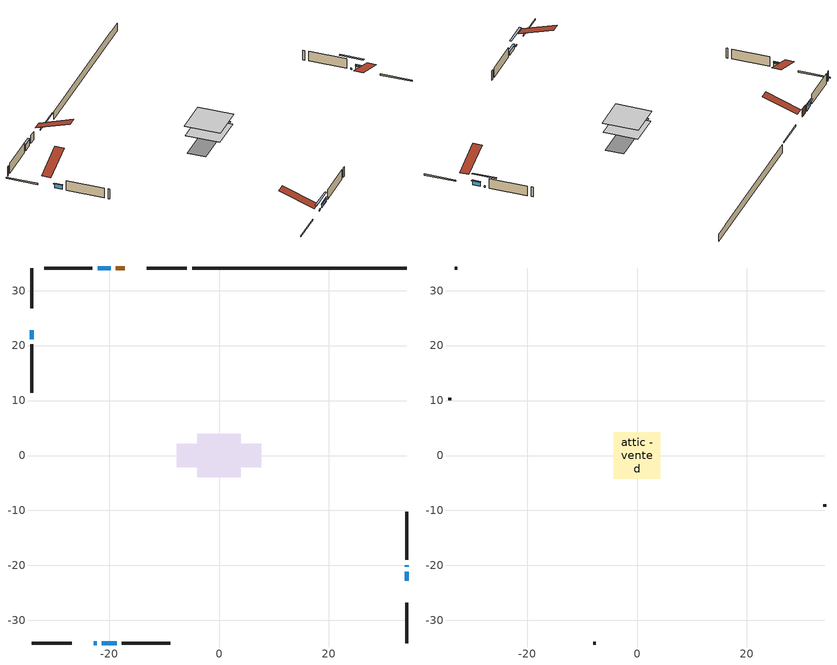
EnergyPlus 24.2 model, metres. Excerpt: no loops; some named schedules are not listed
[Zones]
conditioned space
 floor adiabatic (AdiabaticFloorConstruction): -3.99,-3.99 -3.99,3.99 3.99,3.99 3.99,-3.99 z0.78
 floor foundation (Slab1 construction): -7.65,-2.1 -7.65,2.1 7.65,2.1 7.65,-2.1 z-1.2
 wall outside (RimJoist1 construction): -5.82,34.12 -13.14,34.12 / -34.12,-34.12 -26.81,-34.12 / -34.12,34.12 -34.12,26.81 / 34.12,-34.12 34.12,-26.81 z0.78:1.08
 wall outside (AdiabaticWallConstruction 1): -17.15,34.12 -18.81,34.12 z0.78:2.81
 wall outside (AdiabaticWallConstruction): 34.12,-22.8 34.12,-21.15 / -34.12,22.8 -34.12,21.15 z0.78:1.81; 34.12,-20.22 34.12,-19.93 / -22.8,-34.12 -22.23,-34.12 z0.78:1.14; -19.74,34.12 -22.09,34.12 z0.78:2.24; -21.3,-34.12 -18.6,-34.12 z0.78:1.62
 wall outside (Wall1 construction): -23.02,34.12 -31.82,34.12 / -17.67,-34.12 -8.88,-34.12 / -34.12,20.22 -34.12,11.43 / 34.12,-19.01 34.12,-10.21 z0.78:3.22
 wall foundation (FoundationWall1 construction): -4.89,34.12,-1.2 -4.89,34.12,0.78 30.22,34.12,0.78 30.22,34.12,0.7 34.12,34.12,0.7 34.12,34.12,-1.2
 window (WindowConstruction): 34.12,-22.8 34.12,-21.15 z0.78:1.8
 window (WindowConstruction 4): 34.12,-20.22 34.12,-19.94 z0.78:1.13
 window (WindowConstruction 5): -22.8,-34.12 -22.23,-34.12 z0.78:1.13
 window (WindowConstruction 1): -19.74,34.12 -22.09,34.12 z0.78:2.24
 window (WindowConstruction 2): -21.3,-34.12 -18.6,-34.12 z0.78:1.62
 window (WindowConstruction 3): -34.12,22.8 -34.12,21.15 z0.78:1.8
 door (Door): -17.15,34.12 -18.81,34.12 z0.78:2.81
 ceiling adiabatic (AdiabaticFloorConstruction): 3.99,-3.99 3.99,3.99 -3.99,3.99 -3.99,-3.99 z0.78
attic - vented
 floor to conditioned space (Floor1 construction Reversed): -4.19,-4.19 -4.19,4.19 4.19,4.19 4.19,-4.19 z3.22
 wall outside (Wall2 construction): -32.75,34.12 -33.19,34.12 / -7.95,-34.12 -7.51,-34.12 / -34.12,10.5 -34.12,10.05 / 34.12,-9.29 34.12,-8.84 z0.78:3.22
 roof outside (Roof1 construction): -16.22,34.12,3.22 -16.22,25.95,5.94 -14.07,25.95,5.94 -14.07,34.12,3.22; -23.72,-34.12,3.22 -23.72,-25.95,5.94 -25.88,-25.95,5.94 -25.88,-34.12,3.22; -34.12,23.72,3.22 -25.95,23.72,5.94 -25.95,25.88,5.94 -34.12,25.88,3.22; 34.12,-23.72,3.22 25.95,-23.72,5.94 25.95,-25.88,5.94 34.12,-25.88,3.22
shading: 34.12,-20.95 34.12,-23 34.53,-23 34.53,-20.95 z2.01; 34.12,-17.3 34.12,-22.86 34.53,-22.86 34.53,-17.3 z3.77; -19.59,-34.12 -25.44,-34.12 -25.44,-34.53 -19.59,-34.53 z3.77; -22.3,34.12 -19.54,34.12 -19.54,34.53 -22.3,34.53 z2.44; -18.4,-34.12 -21.5,-34.12 -21.5,-34.53 -18.4,-34.53 z1.82; -34.12,20.95 -34.12,23 -34.53,23 -34.53,20.95 z2.01
[Building]
Building 1: Terrain=Suburbs
[Site:Location]
Winnipeg Intl AP_MB: Latitude {deg}=49.91; Longitude {deg}=-97.24; Time Zone {hr}=-6; Elevation {m}=239; Keep Site Location Information=Yes
[Site:GroundTemperature:Shallow]
-2.46526, -5.11642, -5.32873, -4.07063, 0.979979, 6.00706, 10.3653, 13.1261, 13.3606, 11.1152, 6.8681, 1.99523
[Site:WaterMainsTemperature]
Calculation Method=Schedule; Temperature Schedule=mains temperature schedule
[Material] Roughness=Rough; Thermal Absorptance=0.9
Name | Thickness {m} | Conductivity {W/m-K} | Density {kg/m3} | Specific Heat {J/kg-K} | Solar Absorptance | Visible Absorptance
asphalt or fiberglass shingles | 0.00635 | 0.162714 | 1121.4 | 1465.45 | 0.84 | 0.84
ceiling loosefill ins | 0.0846667 | 0.0480833 | 16.02 | 1046.75 | 0.7 | 0.7
ceiling stud and cavity | 0.1397 | 0.0930096 | 65.682 | 1177.47 | 0.7 | 0.7
concrete 4.0 in. | 0.1016 | 1.803125 | 2242.8 | 837.4 | 0.7 | 0.7
concrete 8.0 in. | 0.2032 | 1.803125 | 2242.8 | 837.4 | 0.7 | 0.7
door material | 0.04445 | 0.053851 | 512.64 | 1214.23 | 0.7 | 0.7
exterior vertical ins | 0.0445518 | 0.029427 | 32.04 | 1214.23 | 0.7 | 0.7
floor covering | 0.0127 | 0.0433444 | 54.468 | 1339.84 | 0.6 | 0.6
floor rigid ins; wall rigid ins | 0.512978 | 0.029427 | 32.04 | 1214.23 | 0.7 | 0.7
floor stud and cavity | 0.1397 | 1.75129 | 37.0049 | 1207.88 | 0.7 | 0.7
furniture material conditioned space 1 | 0.1524 | 0.115458 | 640.8 | 1214.23 | 0.6 | 0.6
gypsum board | 0.0127 | 0.160291 | 801 | 837.4 | 0.6 | 0.6
gypsum board 1 | 0.0127 | 0.160291 | 801 | 837.4 | 0.7 | 0.7
osb sheathing 0.5 in. | 0.0127 | 0.115458 | 512.64 | 1214.23 | 0.7 | 0.7
osb sheathing 0.75 in. | 0.01905 | 0.115458 | 512.64 | 1214.23 | 0.7 | 0.7
osb sheathing 2.0 in. | 0.0508 | 0.115458 | 512.64 | 1214.23 | 0.7 | 0.7
rim joist stud and cavity | 0.0508 | 0.028213 | 125.044 | 1163.47 | 0.6 | 0.6
wall stud and cavity | 0.1397 | 0.10707 | 139.0536 | 1170.24 | 0.7 | 0.7
wall stud and cavity 1 | 0.0889 | 6.1454 | 50.32683 | 1063.81 | 0.6 | 0.6
wall stud and cavity 2 | 0.0889 | 0.380278 | 52.3479 | 1209.89 | 0.7 | 0.7
wall stud and cavity 3 | 0.0889 | 0.391764 | 83.0341 | 1211.67 | 0.7 | 0.7
wood siding | 0.0254 | 0.102417 | 544.68 | 1172.36 | 0.4 | 0.4
wood siding 1 | 0.00254 | 0.102417 | 544.68 | 1172.36 | 0.4 | 0.4
wood siding 2; wood siding 3; wood siding 4 | 0.0254 | 0.102417 | 544.68 | 1172.36 | 0.7 | 0.7
[WindowMaterial:SimpleGlazingSystem]
Name | U-Factor {W/m2-K} | Solar Heat Gain Coefficient
WindowMaterial | 1.81696 | 0.54
WindowMaterial 1 | 1.68807 | 0.57
WindowMaterial 2 | 1.90667 | 0.51
WindowMaterial 3 | 5.77339 | 0.53
[Construction]
AdiabaticFloorConstruction: floor stud and cavity, floor rigid ins, osb sheathing 0.75 in., floor covering
AdiabaticWallConstruction: wood siding 3, wall rigid ins, wall stud and cavity 2, gypsum board
AdiabaticWallConstruction 1: wood siding 4, wall rigid ins, wall stud and cavity 2, gypsum board
Door: door material
Floor1 construction Reversed: gypsum board, ceiling stud and cavity, ceiling loosefill ins
FoundationWall1 construction: concrete 8.0 in., gypsum board 1
furniture construction conditioned space 1: furniture material conditioned space 1
PartitionWallConstruction: gypsum board, wall stud and cavity 3, gypsum board
RimJoist1 construction: wood siding 2, osb sheathing 2.0 in., rim joist stud and cavity
Roof1 construction: asphalt or fiberglass shingles
Slab1 construction: concrete 4.0 in.
Wall1 construction: wood siding, osb sheathing 0.5 in., wall stud and cavity, gypsum board
Wall2 construction: wood siding 1, wall stud and cavity 1
WindowConstruction; WindowConstruction 3: WindowMaterial
WindowConstruction 1: WindowMaterial 1
WindowConstruction 2: WindowMaterial 2
WindowConstruction 4; WindowConstruction 5: WindowMaterial 3
[Zone] Multiplier=1; Part of Total Floor Area=Yes
Name | Volume {m3}
attic - vented | 31.0856
conditioned space | 320.3
[Space]
Name | Zone | Volume {m3}
attic - vented 1 | attic - vented | 31.0856
conditioned space 1 | conditioned space | 320.3
[ZoneInfiltration:EffectiveLeakageArea]
infil attic - vented 1: Zone or Space=attic - vented 1; Schedule=Always On Discrete; Effective Air Leakage Area {cm2}=2344.33; Stack Coefficient=0.000358898; Wind Coefficient=1.27999e-05
[ZoneMixing]
whole house fan mix: Zone or Space=attic - vented; Schedule=Always On Continuous; Design Flow Rate Calculation Method=Flow/Zone; Design Flow Rate {m3/s}=0; Source Zone or Space=conditioned space
[SurfaceProperty:ExposedFoundationPerimeter]
Slab1: Exposed Perimeter Calculation Method=TotalExposedPerimeter; Total Exposed Perimeter {m}=39.015
[InternalMass] Zone or ZoneList=conditioned space; Space or SpaceList=conditioned space 1
Name | Construction | Surface Area {m2}
furniture mass conditioned space 1 | furniture construction conditioned space 1 | 51.2401
partition wall mass | PartitionWallConstruction | 128.1
[Lights]
interior lighting: Zone or ZoneList or Space or SpaceList=conditioned space 1; Schedule=interior lighting schedule; Design Level Calculation Method=LightingLevel; Lighting Level {W}=343.2; Return Air Fraction=0; Fraction Radiant=0.6; Fraction Visible=0.2; Fraction Replaceable=1
[People]
occupants: Zone or ZoneList or Space or SpaceList=conditioned space 1; Number of People Schedule=occupants schedule; Number of People Calculation Method=People; Number of People=3; Fraction Radiant=0.314171; Sensible Heat Fraction=0.56303; Activity Level Schedule=occupants activity schedule; Carbon Dioxide Generation Rate {m3/s-W}=0; Enable ASHRAE 55 Comfort Warnings=No; Mean Radiant Temperature Calculation Type=EnclosureAveraged
[ElectricEquipment] Zone or ZoneList or Space or SpaceList=conditioned space 1; Design Level Calculation Method=EquipmentLevel
Name | Schedule | Design Level {W} | Fraction Latent | Fraction Radiant | Fraction Lost
clothes dryer | clothes dryer schedule | 140.772 | 0.015 | 0.081 | 0.85
clothes washer | clothes washer schedule | 32.1985 | 0.03 | 0.162 | 0.7
cooking range | cooking range schedule | 215.147 | 0.08 | 0.432 | 0.2
dishwasher | dishwasher schedule | 66.8632 | 0.3 | 0.18 | 0.4
fridge | fridge schedule | 72.9452 | 0 | 0.6 | 0
mech vent house fan | mech vent house fan schedule | 10 | 0 | 0 | 1
mech vent house fan cfis | mech vent house fan cfis schedule | 0 | 0 | 0 | 0
misc plug loads | misc plug loads schedule | 494.7 | 0.045 | 0.513 | 0.1
whole house fan | Always On Discrete | 0 | 0 | 0 | 1
[OtherEquipment] Zone or ZoneList or Space or SpaceList=conditioned space 1; Design Level Calculation Method=EquipmentLevel
Name | Fuel Type | Schedule | Design Level {W} | Fraction Latent | Fraction Radiant | Fraction Lost
clothes dryer 1 | Electricity | clothes dryer schedule | 0 | 0.015 | 0.081 | 0.85
cooking range 1 | Electricity | cooking range schedule | 0 | 0.08 | 0.432 | 0.2
general water use latent | None | general water use schedule | 62.594 | 1 | 0 | 0
general water use sensible | None | general water use schedule | -61.6891 | 0 | 0.6 | 0
mech vent house fan latent load | None | Always On Discrete | 0 | 1 | 0 | 0
mech vent house fan sensible load | None | Always On Discrete | 0 | 0 | 0 | 0
water heater energy adjustment1 | Electricity | Always On Discrete | 0.01 | 0 | 0 | 1
[ZoneInfiltration:DesignFlowRate] Zone or ZoneList or Space or SpaceList=conditioned space 1; Schedule=Always On Discrete; Design Flow Rate Calculation Method=Flow/Zone; Design Flow Rate {m3/s}=0
infil flow; natural vent flow; whole house fan flow
[AvailabilityManager:Scheduled]
central ac and furnace airloop Availability Manager: Schedule=Always On Discrete
[Foundation:Kiva]
Foundation Kiva 1: Initial Indoor Air Temperature {C}=21; Wall Height Above Grade {m}=0.780014; Wall Depth Below Slab {m}=0.2032; Custom Block Material Name 1=exterior vertical ins; Custom Block Depth 1 {m}=1.98001; Custom Block X Position 1 {m}=0.2159; Custom Block Z Position 1 {m}=0
[Foundation:Kiva:Settings]
Soil Conductivity {W/m-K}=0.849921; Soil Density {kg/m3}=1842.3; Soil Specific Heat {J/kg-K}=418.7; Ground Solar Absorptivity=0.9; Ground Thermal Absorptivity=0.9; Ground Surface Roughness {m}=0.03; Far-Field Width {m}=40; Deep-Ground Boundary Condition=ZeroFlux; Deep-Ground Depth {m}=40; Minimum Cell Dimension {m}=0.2; Maximum Cell Growth Coefficient=3; Simulation Timestep=Timestep
[Exterior:Lights]
exterior lighting: Schedule=exterior lighting schedule; Design Level {W}=75.6
[EnergyManagementSystem:GlobalVariable]
central_ac_and_furnace_airloop_Fan_RTF
infil_program_Qfan
infil_program_Qinf
natural_vent_program_Qnv
natural_vent_program_Qwhf
[EnergyManagementSystem:Sensor]
Name | Output:Variable or Output:Meter Index Key | Output:Variable or Output:Meter
airflow_gain | infil flow | Infiltration Sensible Heat Gain Energy
airflow_gain_1 | natural vent flow | Infiltration Sensible Heat Gain Energy
airflow_gain_2 | whole house fan flow | Infiltration Sensible Heat Gain Energy
airflow_loss | infil flow | Infiltration Sensible Heat Loss Energy
airflow_loss_1 | natural vent flow | Infiltration Sensible Heat Loss Energy
airflow_loss_2 | whole house fan flow | Infiltration Sensible Heat Loss Energy
clg_load_cond |  | Cooling:EnergyTransfer:Zone:CONDITIONED SPACE
clg_sp_s; clg_sp_s_1 | cooling setpoint | Schedule Value
clothes_dryer_exhaust_0_sch_s | clothes dryer exhaust 0 schedule | Schedule Value
cool_season | cooling season schedule | Schedule Value
htg_load_cond |  | Heating:EnergyTransfer:Zone:CONDITIONED SPACE
htg_sp_s; htg_sp_s_1 | heating setpoint | Schedule Value
ig_ee_conv | clothes dryer | Electric Equipment Convective Heating Energy
ig_ee_conv_2 | cooking range | Electric Equipment Convective Heating Energy
ig_ee_conv_4 | fridge | Electric Equipment Convective Heating Energy
ig_ee_conv_5 | misc plug loads | Electric Equipment Convective Heating Energy
ig_ee_conv_6 | whole house fan | Electric Equipment Convective Heating Energy
ig_ee_rad | clothes dryer | Electric Equipment Radiant Heating Energy
ig_ee_rad_2 | cooking range | Electric Equipment Radiant Heating Energy
ig_ee_rad_4 | fridge | Electric Equipment Radiant Heating Energy
ig_ee_rad_5 | misc plug loads | Electric Equipment Radiant Heating Energy
ig_ee_rad_6 | whole house fan | Electric Equipment Radiant Heating Energy
ig_lgt_conv | interior lighting | Lights Convective Heating Energy
ig_lgt_rad | interior lighting | Lights Radiant Heating Energy
ig_lgt_vis | interior lighting | Lights Visible Radiation Heating Energy
ig_oe_conv | clothes dryer 1 | Other Equipment Convective Heating Energy
ig_oe_conv_1 | cooking range 1 | Other Equipment Convective Heating Energy
ig_oe_conv_2 | general water use latent | Other Equipment Convective Heating Energy
ig_oe_conv_3 | general water use sensible | Other Equipment Convective Heating Energy
ig_oe_conv_4 | water heater energy adjustment1 | Other Equipment Convective Heating Energy
ig_oe_rad | clothes dryer 1 | Other Equipment Radiant Heating Energy
ig_oe_rad_1 | cooking range 1 | Other Equipment Radiant Heating Energy
ig_oe_rad_2 | general water use latent | Other Equipment Radiant Heating Energy
ig_oe_rad_3 | general water use sensible | Other Equipment Radiant Heating Energy
ig_oe_rad_4 | water heater energy adjustment1 | Other Equipment Radiant Heating Energy
ig_ppl_conv | occupants | People Convective Heating Energy
ig_ppl_rad | occupants | People Radiant Heating Energy
im_conv | furniture mass conditioned space 1 | Surface Inside Face Convection Heat Gain Energy
im_conv_1 | partition wall mass | Surface Inside Face Convection Heat Gain Energy
im_ig | furniture mass conditioned space 1 | Surface Inside Face Internal Gains Radiation Heat Gain Energy
im_ig_1 | partition wall mass | Surface Inside Face Internal Gains Radiation Heat Gain Energy
im_lgt | furniture mass conditioned space 1 | Surface Inside Face Lights Radiation Heat Gain Energy
im_lgt_1 | partition wall mass | Surface Inside Face Lights Radiation Heat Gain Energy
im_sol | furniture mass conditioned space 1 | Surface Inside Face Solar Radiation Heat Gain Energy
im_sol_1 | partition wall mass | Surface Inside Face Solar Radiation Heat Gain Energy
im_surf | furniture mass conditioned space 1 | Surface Inside Face Net Surface Thermal Radiation Heat Gain Energy
im_surf_1 | partition wall mass | Surface Inside Face Net Surface Thermal Radiation Heat Gain Energy
mv_conv | mech vent house fan | Electric Equipment Convective Heating Energy
mv_conv_1 | mech vent house fan cfis | Electric Equipment Convective Heating Energy
mv_conv_2 | mech vent house fan latent load | Other Equipment Convective Heating Energy
mv_conv_3 | mech vent house fan sensible load | Other Equipment Convective Heating Energy
mv_rad | mech vent house fan | Electric Equipment Radiant Heating Energy
mv_rad_1 | mech vent house fan cfis | Electric Equipment Radiant Heating Energy
mv_rad_2 | mech vent house fan latent load | Other Equipment Radiant Heating Energy
mv_rad_3 | mech vent house fan sensible load | Other Equipment Radiant Heating Energy
natural_vent_s | natural vent schedule | Schedule Value
out_pb_s |  | Site Outdoor Air Barometric Pressure
out_wt_s |  | Site Outdoor Air Humidity Ratio
site_vw_s |  | Site Wind Speed
ss_back_out | Window1 | Surface Window Shortwave from Zone Back Out Window Heat Transfer Rate
ss_back_out_1 | Window11 | Surface Window Shortwave from Zone Back Out Window Heat Transfer Rate
ss_back_out_2 | Window12 | Surface Window Shortwave from Zone Back Out Window Heat Transfer Rate
ss_back_out_3 | Window3 | Surface Window Shortwave from Zone Back Out Window Heat Transfer Rate
ss_back_out_4 | Window5 | Surface Window Shortwave from Zone Back Out Window Heat Transfer Rate
ss_back_out_5 | Window9 | Surface Window Shortwave from Zone Back Out Window Heat Transfer Rate
ss_conv | Door1 | Surface Inside Face Convection Heat Gain Energy
ss_conv_1 | Window1 | Surface Inside Face Convection Heat Gain Energy
ss_conv_2 | Window11 | Surface Inside Face Convection Heat Gain Energy
ss_conv_3 | Window12 | Surface Inside Face Convection Heat Gain Energy
ss_conv_4 | Window3 | Surface Inside Face Convection Heat Gain Energy
ss_conv_5 | Window5 | Surface Inside Face Convection Heat Gain Energy
ss_conv_6 | Window9 | Surface Inside Face Convection Heat Gain Energy
ss_ig | Door1 | Surface Inside Face Internal Gains Radiation Heat Gain Energy
ss_ig_1 | Window1 | Surface Inside Face Internal Gains Radiation Heat Gain Energy
ss_ig_2 | Window11 | Surface Inside Face Internal Gains Radiation Heat Gain Energy
ss_ig_3 | Window12 | Surface Inside Face Internal Gains Radiation Heat Gain Energy
ss_ig_4 | Window3 | Surface Inside Face Internal Gains Radiation Heat Gain Energy
ss_ig_5 | Window5 | Surface Inside Face Internal Gains Radiation Heat Gain Energy
ss_ig_6 | Window9 | Surface Inside Face Internal Gains Radiation Heat Gain Energy
ss_lgt | Door1 | Surface Inside Face Lights Radiation Heat Gain Energy
ss_sol | Door1 | Surface Inside Face Solar Radiation Heat Gain Energy
ss_surf | Door1 | Surface Inside Face Net Surface Thermal Radiation Heat Gain Energy
ss_surf_1 | Window1 | Surface Inside Face Net Surface Thermal Radiation Heat Gain Energy
ss_surf_2 | Window11 | Surface Inside Face Net Surface Thermal Radiation Heat Gain Energy
ss_surf_3 | Window12 | Surface Inside Face Net Surface Thermal Radiation Heat Gain Energy
ss_surf_4 | Window3 | Surface Inside Face Net Surface Thermal Radiation Heat Gain Energy
ss_surf_5 | Window5 | Surface Inside Face Net Surface Thermal Radiation Heat Gain Energy
ss_surf_6 | Window9 | Surface Inside Face Net Surface Thermal Radiation Heat Gain Energy
ss_trans_in | Window1 | Surface Window Transmitted Solar Radiation Rate
ss_trans_in_1 | Window11 | Surface Window Transmitted Solar Radiation Rate
ss_trans_in_2 | Window12 | Surface Window Transmitted Solar Radiation Rate
ss_trans_in_3 | Window3 | Surface Window Transmitted Solar Radiation Rate
ss_trans_in_4 | Window5 | Surface Window Transmitted Solar Radiation Rate
ss_trans_in_5 | Window9 | Surface Window Transmitted Solar Radiation Rate
ss_trans_out | Window1 | Surface Inside Face Initial Transmitted Diffuse Transmitted Out Window Solar Radiation Rate
ss_trans_out_1 | Window11 | Surface Inside Face Initial Transmitted Diffuse Transmitted Out Window Solar Radiation Rate
ss_trans_out_2 | Window12 | Surface Inside Face Initial Transmitted Diffuse Transmitted Out Window Solar Radiation Rate
ss_trans_out_3 | Window3 | Surface Inside Face Initial Transmitted Diffuse Transmitted Out Window Solar Radiation Rate
ss_trans_out_4 | Window5 | Surface Inside Face Initial Transmitted Diffuse Transmitted Out Window Solar Radiation Rate
ss_trans_out_5 | Window9 | Surface Inside Face Initial Transmitted Diffuse Transmitted Out Window Solar Radiation Rate
s_conv | Floor1 | Surface Inside Face Convection Heat Gain Energy
s_conv_1 | FoundationWall1 | Surface Inside Face Convection Heat Gain Energy
s_conv_10 | Wall1:180 | Surface Inside Face Convection Heat Gain Energy
s_conv_11 | Wall1:270 | Surface Inside Face Convection Heat Gain Energy
s_conv_12 | Wall1:90 | Surface Inside Face Convection Heat Gain Energy
s_conv_2 | inferred conditioned ceiling | Surface Inside Face Convection Heat Gain Energy
s_conv_3 | inferred conditioned floor | Surface Inside Face Convection Heat Gain Energy
s_conv_4 | RimJoist1:0 | Surface Inside Face Convection Heat Gain Energy
s_conv_5 | RimJoist1:180 | Surface Inside Face Convection Heat Gain Energy
s_conv_6 | RimJoist1:270 | Surface Inside Face Convection Heat Gain Energy
s_conv_7 | RimJoist1:90 | Surface Inside Face Convection Heat Gain Energy
s_conv_8 | Slab1 | Surface Inside Face Convection Heat Gain Energy
s_conv_9 | Wall1:0 | Surface Inside Face Convection Heat Gain Energy
s_ig | Floor1 | Surface Inside Face Internal Gains Radiation Heat Gain Energy
s_ig_1 | FoundationWall1 | Surface Inside Face Internal Gains Radiation Heat Gain Energy
s_ig_10 | Wall1:180 | Surface Inside Face Internal Gains Radiation Heat Gain Energy
s_ig_11 | Wall1:270 | Surface Inside Face Internal Gains Radiation Heat Gain Energy
s_ig_12 | Wall1:90 | Surface Inside Face Internal Gains Radiation Heat Gain Energy
s_ig_2 | inferred conditioned ceiling | Surface Inside Face Internal Gains Radiation Heat Gain Energy
s_ig_3 | inferred conditioned floor | Surface Inside Face Internal Gains Radiation Heat Gain Energy
s_ig_4 | RimJoist1:0 | Surface Inside Face Internal Gains Radiation Heat Gain Energy
s_ig_5 | RimJoist1:180 | Surface Inside Face Internal Gains Radiation Heat Gain Energy
s_ig_6 | RimJoist1:270 | Surface Inside Face Internal Gains Radiation Heat Gain Energy
s_ig_7 | RimJoist1:90 | Surface Inside Face Internal Gains Radiation Heat Gain Energy
s_ig_8 | Slab1 | Surface Inside Face Internal Gains Radiation Heat Gain Energy
s_ig_9 | Wall1:0 | Surface Inside Face Internal Gains Radiation Heat Gain Energy
s_lgt | Floor1 | Surface Inside Face Lights Radiation Heat Gain Energy
s_lgt_1 | FoundationWall1 | Surface Inside Face Lights Radiation Heat Gain Energy
s_lgt_10 | Wall1:180 | Surface Inside Face Lights Radiation Heat Gain Energy
s_lgt_11 | Wall1:270 | Surface Inside Face Lights Radiation Heat Gain Energy
s_lgt_12 | Wall1:90 | Surface Inside Face Lights Radiation Heat Gain Energy
s_lgt_2 | inferred conditioned ceiling | Surface Inside Face Lights Radiation Heat Gain Energy
s_lgt_3 | inferred conditioned floor | Surface Inside Face Lights Radiation Heat Gain Energy
s_lgt_4 | RimJoist1:0 | Surface Inside Face Lights Radiation Heat Gain Energy
s_lgt_5 | RimJoist1:180 | Surface Inside Face Lights Radiation Heat Gain Energy
s_lgt_6 | RimJoist1:270 | Surface Inside Face Lights Radiation Heat Gain Energy
s_lgt_7 | RimJoist1:90 | Surface Inside Face Lights Radiation Heat Gain Energy
s_lgt_8 | Slab1 | Surface Inside Face Lights Radiation Heat Gain Energy
s_lgt_9 | Wall1:0 | Surface Inside Face Lights Radiation Heat Gain Energy
s_sol | Floor1 | Surface Inside Face Solar Radiation Heat Gain Energy
s_sol_1 | FoundationWall1 | Surface Inside Face Solar Radiation Heat Gain Energy
s_sol_10 | Wall1:180 | Surface Inside Face Solar Radiation Heat Gain Energy
s_sol_11 | Wall1:270 | Surface Inside Face Solar Radiation Heat Gain Energy
s_sol_12 | Wall1:90 | Surface Inside Face Solar Radiation Heat Gain Energy
s_sol_2 | inferred conditioned ceiling | Surface Inside Face Solar Radiation Heat Gain Energy
s_sol_3 | inferred conditioned floor | Surface Inside Face Solar Radiation Heat Gain Energy
s_sol_4 | RimJoist1:0 | Surface Inside Face Solar Radiation Heat Gain Energy
s_sol_5 | RimJoist1:180 | Surface Inside Face Solar Radiation Heat Gain Energy
s_sol_6 | RimJoist1:270 | Surface Inside Face Solar Radiation Heat Gain Energy
s_sol_7 | RimJoist1:90 | Surface Inside Face Solar Radiation Heat Gain Energy
s_sol_8 | Slab1 | Surface Inside Face Solar Radiation Heat Gain Energy
s_sol_9 | Wall1:0 | Surface Inside Face Solar Radiation Heat Gain Energy
s_surf | Floor1 | Surface Inside Face Net Surface Thermal Radiation Heat Gain Energy
s_surf_1 | FoundationWall1 | Surface Inside Face Net Surface Thermal Radiation Heat Gain Energy
s_surf_10 | Wall1:180 | Surface Inside Face Net Surface Thermal Radiation Heat Gain Energy
s_surf_11 | Wall1:270 | Surface Inside Face Net Surface Thermal Radiation Heat Gain Energy
s_surf_12 | Wall1:90 | Surface Inside Face Net Surface Thermal Radiation Heat Gain Energy
s_surf_2 | inferred conditioned ceiling | Surface Inside Face Net Surface Thermal Radiation Heat Gain Energy
s_surf_3 | inferred conditioned floor | Surface Inside Face Net Surface Thermal Radiation Heat Gain Energy
s_surf_4 | RimJoist1:0 | Surface Inside Face Net Surface Thermal Radiation Heat Gain Energy
s_surf_5 | RimJoist1:180 | Surface Inside Face Net Surface Thermal Radiation Heat Gain Energy
s_surf_6 | RimJoist1:270 | Surface Inside Face Net Surface Thermal Radiation Heat Gain Energy
s_surf_7 | RimJoist1:90 | Surface Inside Face Net Surface Thermal Radiation Heat Gain Energy
s_surf_8 | Slab1 | Surface Inside Face Net Surface Thermal Radiation Heat Gain Energy
s_surf_9 | Wall1:0 | Surface Inside Face Net Surface Thermal Radiation Heat Gain Energy
[EnergyManagementSystem:Actuator]
Name | Actuated Component Unique | Actuated Component Type | Actuated Component Control Type
fridge_schedule_act | fridge schedule | Schedule:Constant | Schedule Value
infil_flow_act | infil flow | Zone Infiltration | Air Exchange Flow Rate
mech_vent_house_fan_cfis_act | mech vent house fan cfis | ElectricEquipment | Electricity Rate
mech_vent_house_fan_latent_load_act | mech vent house fan latent load | OtherEquipment | Power Level
mech_vent_house_fan_sensible_load_act | mech vent house fan sensible load | OtherEquipment | Power Level
natural_vent_flow_act | natural vent flow | Zone Infiltration | Air Exchange Flow Rate
water_heater_ec_adj_act | water heater energy adjustment1 | OtherEquipment | Power Level
whole_house_fan_act | whole house fan | ElectricEquipment | Electricity Rate
whole_house_fan_flow_act | whole house fan flow | Zone Infiltration | Air Exchange Flow Rate
whole_house_fan_mix_act | whole house fan mix | ZoneMixing | Air Exchange Flow Rate
